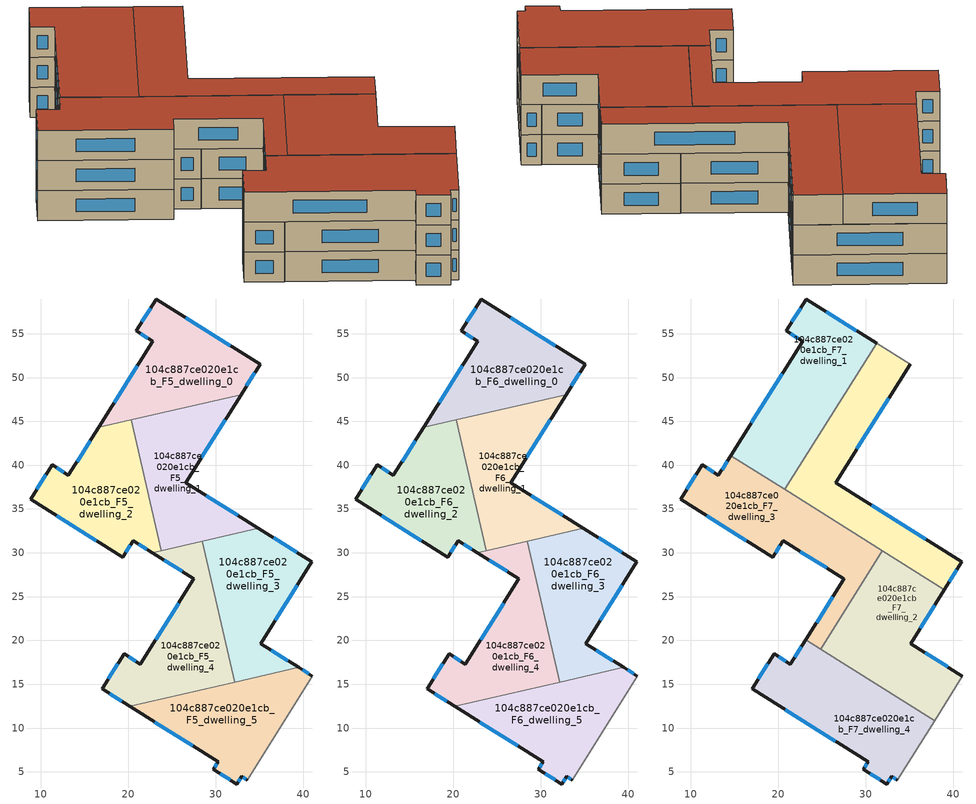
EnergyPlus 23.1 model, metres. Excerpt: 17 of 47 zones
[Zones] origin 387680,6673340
104c887ce020e1cb_F5_dwelling_0
 floor to 104c887ce020e1cb_F4_dwelling_0 (EU_floor_Construction): 35.06,51.52 32.88,48.05 16.64,44.33 22.8,54.13 20.92,55.33 23.2,58.96 z15
 wall outside (EU_wall_Construction): 32.88,48.05 35.06,51.52 23.2,58.96 20.92,55.33 22.8,54.13 16.64,44.33 z15:18
 wall to 104c887ce020e1cb_F5_dwelling_1 (EU_wall_Construction): 20.37,45.19 32.88,48.05 z15:18
 wall to 104c887ce020e1cb_F5_dwelling_2 (EU_wall_Construction): 16.64,44.33 20.37,45.19 z15:18
 window (EU_Window_Construction): 31.67,53.65 26.59,56.84 / 33.5,49.04 34.44,50.53 / 21.04,51.33 18.4,47.13 / 21.46,54.99 22.26,54.47 / 22.55,57.92 21.58,56.37 z15.86:17.14
104c887ce020e1cb_F5_dwelling_1
 floor to 104c887ce020e1cb_F4_dwelling_1 (EU_floor_Construction): 32.88,48.05 26.56,37.99 34.85,32.79 23.78,30.25 20.37,45.19 z15
 wall outside (EU_wall_Construction): 34.85,32.79 26.56,37.99 32.88,48.05 z15:18
 wall to 104c887ce020e1cb_F5_dwelling_2 (EU_wall_Construction): 20.37,45.19 23.78,30.25 z15:18
 wall to 104c887ce020e1cb_F5_dwelling_3 (EU_wall_Construction): 28.48,31.33 34.85,32.79 z15:18
 wall to 104c887ce020e1cb_F5_dwelling_4 (EU_wall_Construction): 23.79,30.25 28.48,31.33 z15:18
 window (EU_Window_Construction): 28.37,40.86 31.08,45.17 / 32.48,34.27 28.93,36.5 z15.86:17.14
104c887ce020e1cb_F5_dwelling_2
 floor to 104c887ce020e1cb_F4_dwelling_2 (EU_floor_Construction): 20.37,45.19 23.78,30.25 22.74,30.02 20.56,31.38 19.38,29.51 8.86,36.11 11.32,40.02 13.19,38.85 16.64,44.33 z15
 wall outside (EU_wall_Construction): 16.64,44.33 13.19,38.85 11.32,40.02 8.86,36.11 19.38,29.51 20.56,31.38 22.74,30.02 z15:18
 wall to 104c887ce020e1cb_F5_dwelling_4 (EU_wall_Construction): 22.74,30.02 23.78,30.25 z15:18
 window (EU_Window_Construction): 19.72,30.05 20.22,30.85 / 11.87,34.22 16.37,31.4 / 10.62,38.91 9.56,37.23 / 12.66,39.18 11.85,39.69 / 15.65,42.77 14.18,40.42 / 21.18,30.99 22.12,30.41 z15.86:17.14
104c887ce020e1cb_F5_dwelling_3
 floor to 104c887ce020e1cb_F4_dwelling_3 (EU_floor_Construction): 40.96,28.95 35.11,19.64 39.46,16.91 32.16,15.24 28.48,31.33 34.85,32.79 z15
 wall outside (EU_wall_Construction): 39.46,16.91 35.11,19.64 40.96,28.95 34.85,32.79 z15:18
 wall to 104c887ce020e1cb_F5_dwelling_4 (EU_wall_Construction): 28.48,31.33 32.16,15.24 z15:18
 wall to 104c887ce020e1cb_F5_dwelling_5 (EU_wall_Construction): 32.16,15.24 39.46,16.91 z15:18
 window (EU_Window_Construction): 39.21,30.05 36.59,31.69 / 36.78,22.3 39.29,26.29 / 38.22,17.69 36.36,18.86 z15.86:17.14
104c887ce020e1cb_F5_dwelling_4
 floor to 104c887ce020e1cb_F4_dwelling_4 (EU_floor_Construction): 28.48,31.33 32.16,15.24 20.16,12.5 17.03,14.46 19.54,18.47 21.4,17.3 27.51,27.02 22.74,30.02 z15
 wall outside (EU_wall_Construction): 22.74,30.02 27.51,27.02 21.4,17.3 19.54,18.47 17.03,14.46 20.16,12.5 z15:18
 wall to 104c887ce020e1cb_F5_dwelling_5 (EU_wall_Construction): 20.16,12.5 32.16,15.24 z15:18
 window (EU_Window_Construction): 18.82,17.32 17.74,15.61 / 20.87,17.63 20.07,18.13 / 25.76,24.25 23.15,20.08 / 24.1,29.16 26.14,27.88 / 17.92,13.9 19.27,13.06 z15.86:17.14
104c887ce020e1cb_F5_dwelling_5
 floor to 104c887ce020e1cb_F4_dwelling_5 (EU_floor_Construction): 41.03,15.92 33.59,4.07 32.94,4.48 32.41,3.62 29.74,5.29 30.28,6.15 20.16,12.5 39.46,16.91 z15
 wall outside (EU_wall_Construction): 20.16,12.5 30.28,6.15 29.74,5.29 32.41,3.62 32.94,4.48 33.59,4.07 / 41.03,15.92 39.46,16.91 z15:18
 wall adiabatic (EU_wall_Construction): 33.59,4.07 41.03,15.92 z15:18
 window (EU_Window_Construction): 32.56,3.86 32.79,4.23 / 30.5,4.81 31.65,4.09 / 30.13,5.9 29.89,5.54 / 23.05,10.68 27.39,7.96 / 40.58,16.21 39.91,16.63 / 33.13,4.36 33.4,4.18 z15.86:17.14
104c887ce020e1cb_F6_dwelling_0
 floor to 104c887ce020e1cb_F5_dwelling_0 (EU_floor_Construction): 35.06,51.52 32.88,48.05 16.64,44.33 22.8,54.13 20.92,55.33 23.2,58.96 z18
 wall outside (EU_wall_Construction): 32.88,48.05 35.06,51.52 23.2,58.96 20.92,55.33 22.8,54.13 16.64,44.33 z18:21
 wall to 104c887ce020e1cb_F6_dwelling_1 (EU_wall_Construction): 20.37,45.19 32.88,48.05 z18:21
 wall to 104c887ce020e1cb_F6_dwelling_2 (EU_wall_Construction): 16.64,44.33 20.37,45.19 z18:21
 window (EU_Window_Construction): 31.67,53.65 26.59,56.84 / 33.5,49.04 34.44,50.53 / 21.04,51.33 18.4,47.13 / 21.46,54.99 22.26,54.47 / 22.55,57.92 21.58,56.37 z18.86:20.14
104c887ce020e1cb_F6_dwelling_1
 floor to 104c887ce020e1cb_F5_dwelling_1 (EU_floor_Construction): 32.88,48.05 26.56,37.99 34.85,32.79 23.78,30.25 20.37,45.19 z18
 wall outside (EU_wall_Construction): 34.85,32.79 26.56,37.99 32.88,48.05 z18:21
 wall to 104c887ce020e1cb_F6_dwelling_2 (EU_wall_Construction): 20.37,45.19 23.78,30.25 z18:21
 wall to 104c887ce020e1cb_F6_dwelling_3 (EU_wall_Construction): 28.48,31.33 34.85,32.79 z18:21
 wall to 104c887ce020e1cb_F6_dwelling_4 (EU_wall_Construction): 23.79,30.25 28.48,31.33 z18:21
 window (EU_Window_Construction): 28.37,40.86 31.08,45.17 / 32.48,34.27 28.93,36.5 z18.86:20.14
104c887ce020e1cb_F6_dwelling_2
 floor to 104c887ce020e1cb_F5_dwelling_2 (EU_floor_Construction): 20.37,45.19 23.78,30.25 22.74,30.02 20.56,31.38 19.38,29.51 8.86,36.11 11.32,40.02 13.19,38.85 16.64,44.33 z18
 wall outside (EU_wall_Construction): 16.64,44.33 13.19,38.85 11.32,40.02 8.86,36.11 19.38,29.51 20.56,31.38 22.74,30.02 z18:21
 wall to 104c887ce020e1cb_F6_dwelling_4 (EU_wall_Construction): 22.74,30.02 23.78,30.25 z18:21
 window (EU_Window_Construction): 19.72,30.05 20.22,30.85 / 11.87,34.22 16.37,31.4 / 10.62,38.91 9.56,37.23 / 12.66,39.18 11.85,39.69 / 15.65,42.77 14.18,40.42 / 21.18,30.99 22.12,30.41 z18.86:20.14
104c887ce020e1cb_F6_dwelling_3
 floor to 104c887ce020e1cb_F5_dwelling_3 (EU_floor_Construction): 40.96,28.95 35.11,19.64 39.46,16.91 32.16,15.24 28.48,31.33 34.85,32.79 z18
 wall outside (EU_wall_Construction): 39.46,16.91 35.11,19.64 40.96,28.95 34.85,32.79 z18:21
 wall to 104c887ce020e1cb_F6_dwelling_4 (EU_wall_Construction): 28.48,31.33 32.16,15.24 z18:21
 wall to 104c887ce020e1cb_F6_dwelling_5 (EU_wall_Construction): 32.16,15.24 39.46,16.91 z18:21
 window (EU_Window_Construction): 39.21,30.05 36.59,31.69 / 36.78,22.3 39.29,26.29 / 38.22,17.69 36.36,18.86 z18.86:20.14
104c887ce020e1cb_F6_dwelling_4
 floor to 104c887ce020e1cb_F5_dwelling_4 (EU_floor_Construction): 28.48,31.33 32.16,15.24 20.16,12.5 17.03,14.46 19.54,18.47 21.4,17.3 27.51,27.02 22.74,30.02 z18
 wall outside (EU_wall_Construction): 22.74,30.02 27.51,27.02 21.4,17.3 19.54,18.47 17.03,14.46 20.16,12.5 z18:21
 wall to 104c887ce020e1cb_F6_dwelling_5 (EU_wall_Construction): 20.16,12.5 32.16,15.24 z18:21
 window (EU_Window_Construction): 18.82,17.32 17.74,15.61 / 20.87,17.63 20.07,18.13 / 25.76,24.25 23.15,20.08 / 24.1,29.16 26.14,27.88 / 17.92,13.9 19.27,13.06 z18.86:20.14
104c887ce020e1cb_F6_dwelling_5
 floor to 104c887ce020e1cb_F5_dwelling_5 (EU_floor_Construction): 41.03,15.92 33.59,4.07 32.94,4.48 32.41,3.62 29.74,5.29 30.28,6.15 20.16,12.5 39.46,16.91 z18
 wall outside (EU_wall_Construction): 20.16,12.5 30.28,6.15 29.74,5.29 32.41,3.62 32.94,4.48 33.59,4.07 / 41.03,15.92 39.46,16.91 z18:21
 wall adiabatic (EU_wall_Construction): 33.59,4.07 41.03,15.92 z18:21
 window (EU_Window_Construction): 32.56,3.86 32.79,4.23 / 30.5,4.81 31.65,4.09 / 30.13,5.9 29.89,5.54 / 23.05,10.68 27.39,7.96 / 40.58,16.21 39.91,16.63 / 33.13,4.36 33.4,4.18 z18.86:20.14
104c887ce020e1cb_F7_dwelling_0
 floor to 104c887ce020e1cb_F6_dwelling_1 (EU_floor_Construction): 32.88,48.05 26.56,37.99 34.85,32.79 29.71,31.61 22.43,36.17 21.8,38.91 26.65,46.62 z21
 floor to 104c887ce020e1cb_F6_dwelling_0 (EU_floor_Construction): 35.06,51.52 32.88,48.05 26.65,46.62 31.23,53.92 z21
 floor to 104c887ce020e1cb_F6_dwelling_3 (EU_floor_Construction): 40.96,28.95 38.98,25.79 29.71,31.61 34.85,32.79 z21
 floor to 104c887ce020e1cb_F6_dwelling_2 (EU_floor_Construction): 21.8,38.91 22.43,36.17 20.75,37.23 z21
 wall outside (EU_wall_Construction): 38.98,25.79 40.96,28.95 26.56,37.99 35.06,51.52 z21:24
 wall to 104c887ce020e1cb_F7_dwelling_1 (EU_wall_Construction): 31.23,53.92 20.75,37.23 z21:24
 wall adiabatic (EU_wall_Construction): 35.06,51.52 31.23,53.92 z21:24
 wall to 104c887ce020e1cb_F7_dwelling_3 (EU_wall_Construction): 20.75,37.23 31.9,30.23 z21:24
 wall to 104c887ce020e1cb_F7_dwelling_2 (EU_wall_Construction): 31.9,30.23 38.98,25.79 z21:24
 window (EU_Window_Construction): 36.85,31.53 30.68,35.4 / 39.54,26.69 40.39,28.05 / 28.99,41.85 32.63,47.65 z21.86:23.14
 roof outside (EU_roof_Construction): 38.98,25.79 40.96,28.95 26.56,37.99 35.06,51.52 31.23,53.92 20.75,37.23 z24
104c887ce020e1cb_F7_dwelling_1
 floor to 104c887ce020e1cb_F6_dwelling_0 (EU_floor_Construction): 31.23,53.92 26.65,46.62 16.64,44.33 22.8,54.13 20.92,55.33 23.2,58.96 z21
 floor to 104c887ce020e1cb_F6_dwelling_2 (EU_floor_Construction): 20.37,45.19 21.8,38.91 20.75,37.23 14.6,41.09 16.64,44.33 z21
 floor to 104c887ce020e1cb_F6_dwelling_1 (EU_floor_Construction): 26.65,46.62 21.8,38.91 20.37,45.19 z21
 wall outside (EU_wall_Construction): 31.23,53.92 23.2,58.96 20.92,55.33 22.8,54.13 14.6,41.09 z21:24
 wall to 104c887ce020e1cb_F7_dwelling_3 (EU_wall_Construction): 14.6,41.09 20.75,37.23 z21:24
 window (EU_Window_Construction): 20.45,50.4 16.94,44.81 / 21.46,54.99 22.26,54.47 / 22.55,57.92 21.58,56.37 / 28.94,55.36 25.5,57.52 z21.86:23.14
 roof outside (EU_roof_Construction): 20.75,37.23 31.23,53.92 23.2,58.96 20.92,55.33 22.8,54.13 14.6,41.09 z24
104c887ce020e1cb_F7_dwelling_2
 floor to 104c887ce020e1cb_F6_dwelling_3 (EU_floor_Construction): 38.98,25.79 35.11,19.64 39.46,16.91 32.16,15.24 29.58,26.53 31.9,30.23 z21
 floor to 104c887ce020e1cb_F6_dwelling_4 (EU_floor_Construction): 29.58,26.53 32.16,15.24 31.2,15.02 24.85,19 z21
 floor to 104c887ce020e1cb_F6_dwelling_5 (EU_floor_Construction): 41.03,15.92 37.85,10.85 31.2,15.02 39.46,16.91 z21
 wall outside (EU_wall_Construction): 41.03,15.92 35.11,19.64 38.98,25.79 z21:24
 wall adiabatic (EU_wall_Construction): 37.85,10.85 41.03,15.92 z21:24
 wall to 104c887ce020e1cb_F7_dwelling_3 (EU_wall_Construction): 31.9,30.23 24.85,19 z21:24
 wall to 104c887ce020e1cb_F7_dwelling_4 (EU_wall_Construction): 24.85,19 37.85,10.85 z21:24
 window (EU_Window_Construction): 39.34,16.98 36.8,18.58 / 36.22,21.39 37.87,24.03 z21.86:23.14
 roof outside (EU_roof_Construction): 37.85,10.85 41.03,15.92 35.11,19.64 38.98,25.79 31.9,30.23 24.85,19 z24
104c887ce020e1cb_F7_dwelling_3
 floor to 104c887ce020e1cb_F6_dwelling_2 (EU_floor_Construction): 22.43,36.17 23.78,30.25 22.74,30.02 20.56,31.38 19.38,29.51 8.86,36.11 11.32,40.02 13.19,38.85 14.6,41.09 z21
 floor to 104c887ce020e1cb_F6_dwelling_4 (EU_floor_Construction): 28.48,31.33 29.58,26.53 24.85,19 23.15,20.08 27.47,26.96 27.51,27.02 22.74,30.02 z21
 floor to 104c887ce020e1cb_F6_dwelling_1 (EU_floor_Construction): 29.71,31.61 23.78,30.26 22.43,36.17 z21
 floor to 104c887ce020e1cb_F6_dwelling_3 (EU_floor_Construction): 31.9,30.23 29.58,26.53 28.48,31.33 29.71,31.61 z21
 wall outside (EU_wall_Construction): 14.6,41.09 13.19,38.85 11.32,40.02 8.86,36.11 19.38,29.51 20.52,31.32 20.56,31.38 27.51,27.02 27.47,26.96 23.15,20.08 z21:24
 wall to 104c887ce020e1cb_F7_dwelling_4 (EU_wall_Construction): 23.15,20.08 24.85,19 z21:24
 window (EU_Window_Construction): 14.2,40.45 13.59,39.49 / 26.23,24.99 24.38,22.04 / 22.54,30.14 25.52,28.27 / 19.7,30.03 20.19,30.8 / 11.87,34.22 16.37,31.4 / 10.62,38.91 9.56,37.23 / 12.66,39.18 11.85,39.69 z21.86:23.14
 roof outside (EU_roof_Construction): 24.85,19 31.9,30.23 14.6,41.09 13.19,38.85 11.32,40.02 8.86,36.11 19.38,29.51 20.52,31.32 20.56,31.38 27.51,27.02 27.47,26.96 23.15,20.08 z24
104c887ce020e1cb_F7_dwelling_4
 floor to 104c887ce020e1cb_F6_dwelling_4 (EU_floor_Construction): 31.2,15.02 20.16,12.5 17.03,14.46 19.54,18.47 21.4,17.3 23.15,20.08 z21
 floor to 104c887ce020e1cb_F6_dwelling_5 (EU_floor_Construction): 37.85,10.85 33.59,4.07 32.94,4.48 32.41,3.62 29.74,5.29 30.28,6.15 20.16,12.5 31.2,15.02 z21
 wall outside (EU_wall_Construction): 23.15,20.08 21.4,17.3 19.54,18.47 17.03,14.46 30.28,6.15 29.74,5.29 32.41,3.62 32.94,4.48 33.59,4.07 z21:24
 wall adiabatic (EU_wall_Construction): 33.59,4.07 37.85,10.85 z21:24
 window (EU_Window_Construction): 30.5,4.81 31.65,4.09 / 30.13,5.9 29.89,5.54 / 20.81,12.09 26.49,8.52 / 18.82,17.32 17.74,15.61 / 20.87,17.63 20.07,18.13 / 22.65,19.28 21.9,18.09 / 33.13,4.36 33.4,4.18 / 32.56,3.86 32.79,4.23 z21.86:23.14
 roof outside (EU_roof_Construction): 33.59,4.07 37.85,10.85 23.15,20.08 21.4,17.3 19.54,18.47 17.03,14.46 30.28,6.15 29.74,5.29 32.41,3.62 32.94,4.48 z24
[Building]
EU S2 Campaign: North Axis=0; Terrain=City; Solar Distribution=FullExterior
[Site:Location]
Helsinki-Vantaa.AP: Latitude=60.317; Longitude=24.963; Time Zone=2; Elevation=54.6
[SizingPeriod:WeatherFileDays]
AnnualSizingPeriod: Begin Month=1; Begin Day of Month=1; End Month=12; End Day of Month=31; Day of Week for Start Day=Monday; Use Weather File Daylight Saving Period=No; Use Weather File Rain and Snow Indicators=No
[MATERIAL]
EU_InternalMass_Material: Roughness=MediumRough; Thickness=0.1; Conductivity=1; Density=1800; Specific Heat=900; Thermal Absorptance=0.9; Solar Absorptance=0.7; Visible Absorptance=0.7
[MATERIAL:NOMASS] Roughness=MediumRough; Thermal Absorptance=0.9; Solar Absorptance=0.7; Visible Absorptance=0.7
Name | Thermal Resistance
EU_wall_NoMass | 5.91765
EU_roof_NoMass | 11.1778
EU_floor_NoMass | 6.2875
[WINDOWMATERIAL:SIMPLEGLAZINGSYSTEM]
EU_Window_SimpleGlazing: UFactor=0.994035; Solar Heat Gain Coefficient=0.7; Visible Transmittance=0.7
[CONSTRUCTION]
EU_wall_Construction: EU_wall_NoMass
EU_roof_Construction: EU_roof_NoMass
EU_floor_Construction: EU_floor_NoMass
EU_Window_Construction: EU_Window_SimpleGlazing
EU_InternalMass_Construction: EU_InternalMass_Material
[ZONE] Type=1; Multiplier=1; Ceiling Height=autocalculate; Floor Area=autocalculate; Part of Total Floor Area=Yes
Name | Volume
104c887ce020e1cb_F5_dwelling_0; 104c887ce020e1cb_F6_dwelling_0 | 381.432
104c887ce020e1cb_F7_dwelling_0 | 457.67
104c887ce020e1cb_F5_dwelling_1; 104c887ce020e1cb_F6_dwelling_1 | 381.385
104c887ce020e1cb_F7_dwelling_1 | 457.693
104c887ce020e1cb_F5_dwelling_2; 104c887ce020e1cb_F6_dwelling_2 | 381.386
104c887ce020e1cb_F7_dwelling_2 | 457.71
104c887ce020e1cb_F5_dwelling_3; 104c887ce020e1cb_F6_dwelling_3 | 381.43
104c887ce020e1cb_F7_dwelling_3 | 457.712
104c887ce020e1cb_F5_dwelling_4; 104c887ce020e1cb_F6_dwelling_4 | 381.409
104c887ce020e1cb_F7_dwelling_4 | 457.6875
104c887ce020e1cb_F5_dwelling_5; 104c887ce020e1cb_F6_dwelling_5 | 381.387
[INTERNALMASS] Construction=EU_InternalMass_Construction
Name | Zone or ZoneList | Surface Area
104c887ce020e1cb_F5_dwelling_0_EU_InternalMass | 104c887ce020e1cb_F5_dwelling_0 | 127.144
104c887ce020e1cb_F5_dwelling_1_EU_InternalMass | 104c887ce020e1cb_F5_dwelling_1 | 127.126
104c887ce020e1cb_F5_dwelling_2_EU_InternalMass | 104c887ce020e1cb_F5_dwelling_2 | 127.131
104c887ce020e1cb_F5_dwelling_3_EU_InternalMass | 104c887ce020e1cb_F5_dwelling_3 | 127.142
104c887ce020e1cb_F5_dwelling_4_EU_InternalMass | 104c887ce020e1cb_F5_dwelling_4 | 127.137
104c887ce020e1cb_F5_dwelling_5_EU_InternalMass | 104c887ce020e1cb_F5_dwelling_5 | 127.129
104c887ce020e1cb_F6_dwelling_0_EU_InternalMass | 104c887ce020e1cb_F6_dwelling_0 | 127.144
104c887ce020e1cb_F6_dwelling_1_EU_InternalMass | 104c887ce020e1cb_F6_dwelling_1 | 127.126
104c887ce020e1cb_F6_dwelling_2_EU_InternalMass | 104c887ce020e1cb_F6_dwelling_2 | 127.131
104c887ce020e1cb_F6_dwelling_3_EU_InternalMass | 104c887ce020e1cb_F6_dwelling_3 | 127.142
104c887ce020e1cb_F6_dwelling_4_EU_InternalMass | 104c887ce020e1cb_F6_dwelling_4 | 127.137
104c887ce020e1cb_F6_dwelling_5_EU_InternalMass | 104c887ce020e1cb_F6_dwelling_5 | 127.129
104c887ce020e1cb_F7_dwelling_0_EU_InternalMass | 104c887ce020e1cb_F7_dwelling_0 | 152.557
104c887ce020e1cb_F7_dwelling_1_EU_InternalMass | 104c887ce020e1cb_F7_dwelling_1 | 152.563
104c887ce020e1cb_F7_dwelling_2_EU_InternalMass | 104c887ce020e1cb_F7_dwelling_2 | 152.57
104c887ce020e1cb_F7_dwelling_3_EU_InternalMass | 104c887ce020e1cb_F7_dwelling_3 | 152.571
104c887ce020e1cb_F7_dwelling_4_EU_InternalMass | 104c887ce020e1cb_F7_dwelling_4 | 152.562
[OTHEREQUIPMENT] Fuel Type=Electricity; Design Level Calculation Method=Watts/Area; Power per Zone Floor Area=1; Fraction Latent=0; Fraction Radiant=0; Fraction Lost=0; Carbon Dioxide Generation Rate=0; EndUse Subcategory=EU_Step8_InternalGains
Name | Zone or ZoneList or Space or SpaceList | Schedule
EU_Step8_InternalGain_104c887ce020e1cb_F5_dwelling_0_f000 | 104c887ce020e1cb_F5_dwelling_0 | EU_Step8_GainSchedule_104c887ce020e1cb_F5_dwelling_0_f000
EU_Step8_InternalGain_104c887ce020e1cb_F5_dwelling_1_f000 | 104c887ce020e1cb_F5_dwelling_1 | EU_Step8_GainSchedule_104c887ce020e1cb_F5_dwelling_1_f000
EU_Step8_InternalGain_104c887ce020e1cb_F5_dwelling_2_f000 | 104c887ce020e1cb_F5_dwelling_2 | EU_Step8_GainSchedule_104c887ce020e1cb_F5_dwelling_2_f000
EU_Step8_InternalGain_104c887ce020e1cb_F5_dwelling_3_f000 | 104c887ce020e1cb_F5_dwelling_3 | EU_Step8_GainSchedule_104c887ce020e1cb_F5_dwelling_3_f000
EU_Step8_InternalGain_104c887ce020e1cb_F5_dwelling_4_f000 | 104c887ce020e1cb_F5_dwelling_4 | EU_Step8_GainSchedule_104c887ce020e1cb_F5_dwelling_4_f000
EU_Step8_InternalGain_104c887ce020e1cb_F5_dwelling_5_f000 | 104c887ce020e1cb_F5_dwelling_5 | EU_Step8_GainSchedule_104c887ce020e1cb_F5_dwelling_5_f000
EU_Step8_InternalGain_104c887ce020e1cb_F6_dwelling_0_f000 | 104c887ce020e1cb_F6_dwelling_0 | EU_Step8_GainSchedule_104c887ce020e1cb_F6_dwelling_0_f000
EU_Step8_InternalGain_104c887ce020e1cb_F6_dwelling_1_f000 | 104c887ce020e1cb_F6_dwelling_1 | EU_Step8_GainSchedule_104c887ce020e1cb_F6_dwelling_1_f000
EU_Step8_InternalGain_104c887ce020e1cb_F6_dwelling_2_f000 | 104c887ce020e1cb_F6_dwelling_2 | EU_Step8_GainSchedule_104c887ce020e1cb_F6_dwelling_2_f000
EU_Step8_InternalGain_104c887ce020e1cb_F6_dwelling_3_f000 | 104c887ce020e1cb_F6_dwelling_3 | EU_Step8_GainSchedule_104c887ce020e1cb_F6_dwelling_3_f000
EU_Step8_InternalGain_104c887ce020e1cb_F6_dwelling_4_f000 | 104c887ce020e1cb_F6_dwelling_4 | EU_Step8_GainSchedule_104c887ce020e1cb_F6_dwelling_4_f000
EU_Step8_InternalGain_104c887ce020e1cb_F6_dwelling_5_f000 | 104c887ce020e1cb_F6_dwelling_5 | EU_Step8_GainSchedule_104c887ce020e1cb_F6_dwelling_5_f000
EU_Step8_InternalGain_104c887ce020e1cb_F7_dwelling_0_f000 | 104c887ce020e1cb_F7_dwelling_0 | EU_Step8_GainSchedule_104c887ce020e1cb_F7_dwelling_0_f000
EU_Step8_InternalGain_104c887ce020e1cb_F7_dwelling_1_f000 | 104c887ce020e1cb_F7_dwelling_1 | EU_Step8_GainSchedule_104c887ce020e1cb_F7_dwelling_1_f000
EU_Step8_InternalGain_104c887ce020e1cb_F7_dwelling_2_f000 | 104c887ce020e1cb_F7_dwelling_2 | EU_Step8_GainSchedule_104c887ce020e1cb_F7_dwelling_2_f000
EU_Step8_InternalGain_104c887ce020e1cb_F7_dwelling_3_f000 | 104c887ce020e1cb_F7_dwelling_3 | EU_Step8_GainSchedule_104c887ce020e1cb_F7_dwelling_3_f000
EU_Step8_InternalGain_104c887ce020e1cb_F7_dwelling_4_f000 | 104c887ce020e1cb_F7_dwelling_4 | EU_Step8_GainSchedule_104c887ce020e1cb_F7_dwelling_4_f000
[ZONEVENTILATION:DESIGNFLOWRATE] Schedule=EU_AlwaysOn; Design Flow Rate Calculation Method=AirChanges/Hour; Air Changes per Hour=0.596421; Ventilation Type=Natural; Fan Pressure Rise=0; Fan Total Efficiency=1; Constant Term Coefficient=1; Temperature Term Coefficient=0; Velocity Term Coefficient=0; Velocity Squared Term Coefficient=0; Minimum Indoor Temperature=-100; Maximum Indoor Temperature=100; Delta Temperature=-100; Minimum Outdoor Temperature=-100; Maximum Outdoor Temperature=100; Maximum Wind Speed=40
Name | Zone or ZoneList or Space or SpaceList
EU_ConstantAir_104c887ce020e1cb_F5_dwelling_0 | 104c887ce020e1cb_F5_dwelling_0
EU_ConstantAir_104c887ce020e1cb_F5_dwelling_1 | 104c887ce020e1cb_F5_dwelling_1
EU_ConstantAir_104c887ce020e1cb_F5_dwelling_2 | 104c887ce020e1cb_F5_dwelling_2
EU_ConstantAir_104c887ce020e1cb_F5_dwelling_3 | 104c887ce020e1cb_F5_dwelling_3
EU_ConstantAir_104c887ce020e1cb_F5_dwelling_4 | 104c887ce020e1cb_F5_dwelling_4
EU_ConstantAir_104c887ce020e1cb_F5_dwelling_5 | 104c887ce020e1cb_F5_dwelling_5
EU_ConstantAir_104c887ce020e1cb_F6_dwelling_0 | 104c887ce020e1cb_F6_dwelling_0
EU_ConstantAir_104c887ce020e1cb_F6_dwelling_1 | 104c887ce020e1cb_F6_dwelling_1
EU_ConstantAir_104c887ce020e1cb_F6_dwelling_2 | 104c887ce020e1cb_F6_dwelling_2
EU_ConstantAir_104c887ce020e1cb_F6_dwelling_3 | 104c887ce020e1cb_F6_dwelling_3
EU_ConstantAir_104c887ce020e1cb_F6_dwelling_4 | 104c887ce020e1cb_F6_dwelling_4
EU_ConstantAir_104c887ce020e1cb_F6_dwelling_5 | 104c887ce020e1cb_F6_dwelling_5
EU_ConstantAir_104c887ce020e1cb_F7_dwelling_0 | 104c887ce020e1cb_F7_dwelling_0
EU_ConstantAir_104c887ce020e1cb_F7_dwelling_1 | 104c887ce020e1cb_F7_dwelling_1
EU_ConstantAir_104c887ce020e1cb_F7_dwelling_2 | 104c887ce020e1cb_F7_dwelling_2
EU_ConstantAir_104c887ce020e1cb_F7_dwelling_3 | 104c887ce020e1cb_F7_dwelling_3
EU_ConstantAir_104c887ce020e1cb_F7_dwelling_4 | 104c887ce020e1cb_F7_dwelling_4
[HVACTEMPLATE:THERMOSTAT] Constant Heating Setpoint=20; Constant Cooling Setpoint=50
EU_HeatOnly_104c887ce020e1cb_F0_dwelling_0; EU_HeatOnly_104c887ce020e1cb_F0_dwelling_1; EU_HeatOnly_104c887ce020e1cb_F0_dwelling_2; EU_HeatOnly_104c887ce020e1cb_F0_dwelling_3; EU_HeatOnly_104c887ce020e1cb_F0_dwelling_4; EU_HeatOnly_104c887ce020e1cb_F0_dwelling_5; EU_HeatOnly_104c887ce020e1cb_F1_dwelling_0; EU_HeatOnly_104c887ce020e1cb_F1_dwelling_1; EU_HeatOnly_104c887ce020e1cb_F1_dwelling_2; EU_HeatOnly_104c887ce020e1cb_F1_dwelling_3; EU_HeatOnly_104c887ce020e1cb_F1_dwelling_4; EU_HeatOnly_104c887ce020e1cb_F1_dwelling_5; EU_HeatOnly_104c887ce020e1cb_F2_dwelling_0; EU_HeatOnly_104c887ce020e1cb_F2_dwelling_1; EU_HeatOnly_104c887ce020e1cb_F2_dwelling_2; EU_HeatOnly_104c887ce020e1cb_F2_dwelling_3; EU_HeatOnly_104c887ce020e1cb_F2_dwelling_4; EU_HeatOnly_104c887ce020e1cb_F2_dwelling_5; EU_HeatOnly_104c887ce020e1cb_F3_dwelling_0; EU_HeatOnly_104c887ce020e1cb_F3_dwelling_1; EU_HeatOnly_104c887ce020e1cb_F3_dwelling_2; EU_HeatOnly_104c887ce020e1cb_F3_dwelling_3; EU_HeatOnly_104c887ce020e1cb_F3_dwelling_4; EU_HeatOnly_104c887ce020e1cb_F3_dwelling_5; EU_HeatOnly_104c887ce020e1cb_F4_dwelling_0; EU_HeatOnly_104c887ce020e1cb_F4_dwelling_1; EU_HeatOnly_104c887ce020e1cb_F4_dwelling_2; EU_HeatOnly_104c887ce020e1cb_F4_dwelling_3; EU_HeatOnly_104c887ce020e1cb_F4_dwelling_4; EU_HeatOnly_104c887ce020e1cb_F4_dwelling_5; EU_HeatOnly_104c887ce020e1cb_F5_dwelling_0; EU_HeatOnly_104c887ce020e1cb_F5_dwelling_1; EU_HeatOnly_104c887ce020e1cb_F5_dwelling_2; EU_HeatOnly_104c887ce020e1cb_F5_dwelling_3; EU_HeatOnly_104c887ce020e1cb_F5_dwelling_4; EU_HeatOnly_104c887ce020e1cb_F5_dwelling_5; EU_HeatOnly_104c887ce020e1cb_F6_dwelling_0; EU_HeatOnly_104c887ce020e1cb_F6_dwelling_1; EU_HeatOnly_104c887ce020e1cb_F6_dwelling_2; EU_HeatOnly_104c887ce020e1cb_F6_dwelling_3; EU_HeatOnly_104c887ce020e1cb_F6_dwelling_4; EU_HeatOnly_104c887ce020e1cb_F6_dwelling_5; EU_HeatOnly_104c887ce020e1cb_F7_dwelling_0; EU_HeatOnly_104c887ce020e1cb_F7_dwelling_1; EU_HeatOnly_104c887ce020e1cb_F7_dwelling_2; EU_HeatOnly_104c887ce020e1cb_F7_dwelling_3; EU_HeatOnly_104c887ce020e1cb_F7_dwelling_4
[HVACTEMPLATE:ZONE:IDEALLOADSAIRSYSTEM] System Availability Schedule=EU_AlwaysOn; Maximum Heating Supply Air Temperature=50; Minimum Cooling Supply Air Temperature=13; Maximum Heating Supply Air Humidity Ratio=0.0156; Minimum Cooling Supply Air Humidity Ratio=0.0077; Heating Limit=NoLimit; Cooling Limit=NoLimit; Heating Availability Schedule=EU_AlwaysOn; Cooling Availability Schedule=EU_CoolingOff; Dehumidification Control Type=ConstantSensibleHeatRatio; Cooling Sensible Heat Ratio=0.7; Dehumidification Setpoint=60; Humidification Control Type=None; Humidification Setpoint=30; Outdoor Air Method=None; Outdoor Air Flow Rate per Person=0.00944; Outdoor Air Flow Rate per Zone Floor Area=0; Outdoor Air Flow Rate per Zone=0; Demand Controlled Ventilation Type=None; Outdoor Air Economizer Type=NoEconomizer; Heat Recovery Type=None; Sensible Heat Recovery Effectiveness=0.7; Latent Heat Recovery Effectiveness=0.65
Name | Template Thermostat
104c887ce020e1cb_F5_dwelling_0 | EU_HeatOnly_104c887ce020e1cb_F5_dwelling_0
104c887ce020e1cb_F5_dwelling_1 | EU_HeatOnly_104c887ce020e1cb_F5_dwelling_1
104c887ce020e1cb_F5_dwelling_2 | EU_HeatOnly_104c887ce020e1cb_F5_dwelling_2
104c887ce020e1cb_F5_dwelling_3 | EU_HeatOnly_104c887ce020e1cb_F5_dwelling_3
104c887ce020e1cb_F5_dwelling_4 | EU_HeatOnly_104c887ce020e1cb_F5_dwelling_4
104c887ce020e1cb_F5_dwelling_5 | EU_HeatOnly_104c887ce020e1cb_F5_dwelling_5
104c887ce020e1cb_F6_dwelling_0 | EU_HeatOnly_104c887ce020e1cb_F6_dwelling_0
104c887ce020e1cb_F6_dwelling_1 | EU_HeatOnly_104c887ce020e1cb_F6_dwelling_1
104c887ce020e1cb_F6_dwelling_2 | EU_HeatOnly_104c887ce020e1cb_F6_dwelling_2
104c887ce020e1cb_F6_dwelling_3 | EU_HeatOnly_104c887ce020e1cb_F6_dwelling_3
104c887ce020e1cb_F6_dwelling_4 | EU_HeatOnly_104c887ce020e1cb_F6_dwelling_4
104c887ce020e1cb_F6_dwelling_5 | EU_HeatOnly_104c887ce020e1cb_F6_dwelling_5
104c887ce020e1cb_F7_dwelling_0 | EU_HeatOnly_104c887ce020e1cb_F7_dwelling_0
104c887ce020e1cb_F7_dwelling_1 | EU_HeatOnly_104c887ce020e1cb_F7_dwelling_1
104c887ce020e1cb_F7_dwelling_2 | EU_HeatOnly_104c887ce020e1cb_F7_dwelling_2
104c887ce020e1cb_F7_dwelling_3 | EU_HeatOnly_104c887ce020e1cb_F7_dwelling_3
104c887ce020e1cb_F7_dwelling_4 | EU_HeatOnly_104c887ce020e1cb_F7_dwelling_4
[SIZING:ZONE] Zone Cooling Design Supply Air Temperature Input Method=SupplyAirTemperature; Zone Cooling Design Supply Air Temperature=13; Zone Heating Design Supply Air Temperature Input Method=SupplyAirTemperature; Zone Heating Design Supply Air Temperature=50; Zone Cooling Design Supply Air Humidity Ratio=0.008; Zone Heating Design Supply Air Humidity Ratio=0.008; Cooling Design Air Flow Method=DesignDay; Cooling Design Air Flow Rate=0; Cooling Minimum Air Flow per Zone Floor Area=0.000762; Cooling Minimum Air Flow=0; Cooling Minimum Air Flow Fraction=0.2; Heating Design Air Flow Method=DesignDay; Heating Design Air Flow Rate=0; Heating Maximum Air Flow per Zone Floor Area=0.002032; Heating Maximum Air Flow=0.141576; Heating Maximum Air Flow Fraction=0.3; Account for Dedicated Outdoor Air System=No; Dedicated Outdoor Air System Control Strategy=NeutralSupplyAir; Dedicated Outdoor Air Low Setpoint Temperature for Design=autosize; Dedicated Outdoor Air High Setpoint Temperature for Design=autosize; Zone Load Sizing Method=Sensible Load Only No Latent Load; Zone Latent Cooling Design Supply Air Humidity Ratio Input Method=HumidityRatioDifference; Zone Cooling Design Supply Air Humidity Ratio Difference=0.005; Zone Latent Heating Design Supply Air Humidity Ratio Input Method=HumidityRatioDifference; Zone Humidification Design Supply Air Humidity Ratio Difference=0.005
104c887ce020e1cb_F5_dwelling_0; 104c887ce020e1cb_F5_dwelling_1; 104c887ce020e1cb_F5_dwelling_2; 104c887ce020e1cb_F5_dwelling_3; 104c887ce020e1cb_F5_dwelling_4; 104c887ce020e1cb_F5_dwelling_5; 104c887ce020e1cb_F6_dwelling_0; 104c887ce020e1cb_F6_dwelling_1; 104c887ce020e1cb_F6_dwelling_2; 104c887ce020e1cb_F6_dwelling_3; 104c887ce020e1cb_F6_dwelling_4; 104c887ce020e1cb_F6_dwelling_5; 104c887ce020e1cb_F7_dwelling_0; 104c887ce020e1cb_F7_dwelling_1; 104c887ce020e1cb_F7_dwelling_2; 104c887ce020e1cb_F7_dwelling_3; 104c887ce020e1cb_F7_dwelling_4
[SCHEDULE:CONSTANT]
Name | Hourly Value
EU_AlwaysOn | 1
EU_CoolingOff | 0
[SCHEDULE:FILE] Column Number=1; Rows to Skip at Top=0; Number of Hours of Data=8760; Column Separator=Comma; Interpolate to Timestep=No; Minutes per Item=60; Adjust Schedule for Daylight Savings=Yes
Name | File
EU_Step8_GainSchedule_104c887ce020e1cb_F5_dwelling_0_f000 | ../../schedules/104c887ce020e1cb/104c887ce020e1cb_F5_dwelling_0_f000_gain.csv
EU_Step8_GainSchedule_104c887ce020e1cb_F5_dwelling_1_f000 | ../../schedules/104c887ce020e1cb/104c887ce020e1cb_F5_dwelling_1_f000_gain.csv
EU_Step8_GainSchedule_104c887ce020e1cb_F5_dwelling_2_f000 | ../../schedules/104c887ce020e1cb/104c887ce020e1cb_F5_dwelling_2_f000_gain.csv
EU_Step8_GainSchedule_104c887ce020e1cb_F5_dwelling_3_f000 | ../../schedules/104c887ce020e1cb/104c887ce020e1cb_F5_dwelling_3_f000_gain.csv
EU_Step8_GainSchedule_104c887ce020e1cb_F5_dwelling_4_f000 | ../../schedules/104c887ce020e1cb/104c887ce020e1cb_F5_dwelling_4_f000_gain.csv
EU_Step8_GainSchedule_104c887ce020e1cb_F5_dwelling_5_f000 | ../../schedules/104c887ce020e1cb/104c887ce020e1cb_F5_dwelling_5_f000_gain.csv
EU_Step8_GainSchedule_104c887ce020e1cb_F6_dwelling_0_f000 | ../../schedules/104c887ce020e1cb/104c887ce020e1cb_F6_dwelling_0_f000_gain.csv
EU_Step8_GainSchedule_104c887ce020e1cb_F6_dwelling_1_f000 | ../../schedules/104c887ce020e1cb/104c887ce020e1cb_F6_dwelling_1_f000_gain.csv
EU_Step8_GainSchedule_104c887ce020e1cb_F6_dwelling_2_f000 | ../../schedules/104c887ce020e1cb/104c887ce020e1cb_F6_dwelling_2_f000_gain.csv
EU_Step8_GainSchedule_104c887ce020e1cb_F6_dwelling_3_f000 | ../../schedules/104c887ce020e1cb/104c887ce020e1cb_F6_dwelling_3_f000_gain.csv
EU_Step8_GainSchedule_104c887ce020e1cb_F6_dwelling_4_f000 | ../../schedules/104c887ce020e1cb/104c887ce020e1cb_F6_dwelling_4_f000_gain.csv
EU_Step8_GainSchedule_104c887ce020e1cb_F6_dwelling_5_f000 | ../../schedules/104c887ce020e1cb/104c887ce020e1cb_F6_dwelling_5_f000_gain.csv
EU_Step8_GainSchedule_104c887ce020e1cb_F7_dwelling_0_f000 | ../../schedules/104c887ce020e1cb/104c887ce020e1cb_F7_dwelling_0_f000_gain.csv
EU_Step8_GainSchedule_104c887ce020e1cb_F7_dwelling_1_f000 | ../../schedules/104c887ce020e1cb/104c887ce020e1cb_F7_dwelling_1_f000_gain.csv
EU_Step8_GainSchedule_104c887ce020e1cb_F7_dwelling_2_f000 | ../../schedules/104c887ce020e1cb/104c887ce020e1cb_F7_dwelling_2_f000_gain.csv
EU_Step8_GainSchedule_104c887ce020e1cb_F7_dwelling_3_f000 | ../../schedules/104c887ce020e1cb/104c887ce020e1cb_F7_dwelling_3_f000_gain.csv
EU_Step8_GainSchedule_104c887ce020e1cb_F7_dwelling_4_f000 | ../../schedules/104c887ce020e1cb/104c887ce020e1cb_F7_dwelling_4_f000_gain.csv
